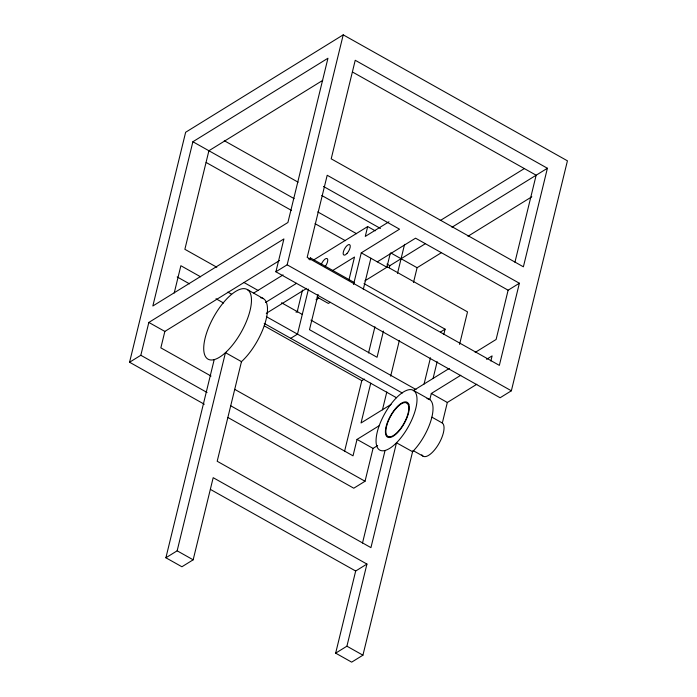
<?xml version="1.0" encoding="UTF-8"?>
<svg xmlns="http://www.w3.org/2000/svg" width="697" height="697" viewBox="0 0 697 697"><rect width="100%" height="100%" fill="white"/><g stroke="black" fill="none" stroke-linecap="round" stroke-linejoin="round"><path stroke-width="1.05" d="M129.572 362.24L185.637 132.273L343.22 34.85L567.428 160.824L511.363 390.79L500.115 397.752L275.899 271.778L283.914 238.923L148.836 322.432L140.829 355.278L129.572 362.24L204.308 404.234M192.886 141.744L152.843 306L287.913 222.5L327.956 58.234L192.886 141.744L294.099 198.61M279.575 260.504L164.849 331.423L160.85 347.855L211.025 376.049M174.224 292.984L180.871 265.723L200.597 276.805M427.008 398.632A34.266 13.478 -60.7 0 1 431.487 418.67A34.266 13.478 -60.7 0 1 412.58 451.717L362.928 655.189L351.671 662.15L335.658 653.15L346.914 646.189L366.936 564.065L213.186 477.68L193.165 559.813L181.908 566.766L165.895 557.774L214.206 359.608M165.895 557.774L177.151 550.813L225.462 352.647L241.476 361.647L217.194 461.257L370.935 547.633L396.497 442.787L412.58 451.717M275.899 271.778L287.155 264.816L343.22 34.85M297.079 312.265L302.481 290.091M309.999 260.016L310.505 257.942L354.059 282.416M308.466 289.081L297.48 334.133L290.727 338.315M318.093 294.404L309.494 329.681L415.996 389.518M348.857 280.255L354.52 257.019L332.46 270.654M353.553 284.489L361.273 252.845L399.538 229.182L323.46 186.439M375.265 230.829L367.676 226.569L365.272 236.422L388.97 221.777M363.294 289.368L370.882 258.247M364.88 280.856L386.896 267.247L390.224 253.577M344.597 451.212L361.795 380.658L364.392 379.055M368.547 352.943L374.934 326.745M389.309 267.779L389.823 265.679L425.135 243.845M379.133 425.736L357.03 439.406L353.03 455.829L234.689 389.344M370.752 383.141L361.037 422.983L391.104 404.391M383.446 331.066L377.051 357.273L310.932 320.123M397.499 273.398L404.582 244.342M227.963 417.52L353.78 488.214L365.036 481.252L373.043 448.406L377.652 445.557M382.444 409.862L386.809 391.967M390.66 376.171L399.381 340.371M413.504 282.459L417.094 267.718L441.149 252.845M335.658 653.15L355.679 571.017L366.936 564.065M362.501 543.024L385.066 450.462M424.072 384.012L430.458 357.796M433.072 378.445L437.167 361.665M443.806 334.403L445.087 329.167L364.017 283.609M429.814 399.634L431.321 393.474L460.795 375.256M459.576 344.414L467.513 311.881L386.443 266.332M422.277 455.463A19.185 7.545 -60.7 0 0 433.029 451.656A19.185 7.545 -60.7 0 0 443.231 433.395L443.431 432.619A19.185 7.545 -60.7 0 0 442.325 423.009L447.335 402.474L476.809 384.256M490.854 361.029L492.108 355.897L486.576 359.312M519.378 283.235L499.357 365.367L307.177 257.385L327.198 175.261L519.378 283.235L508.122 290.196L496.107 339.474L475.154 352.429M514.935 262.238L536.15 175.208L352.49 72.018M547.406 168.256L523.386 266.812L331.206 158.829L355.226 60.273L547.406 168.256L451.961 227.257M241.301 361.813L242.469 360.724A39.964 15.717 -60.7 0 0 265.461 321.857A39.964 15.717 -60.7 0 0 260.46 297.671M322.694 80.39L208.9 150.744L184.871 249.299L216.811 267.239M253.795 292.993L283.069 274.906M308.675 259.066L310.505 257.942M313.72 259.92L367.676 226.569M265.452 302.524L296.547 283.304M266.28 313.354L306.715 288.358M440.243 220.557L524.432 168.508M295.972 312.117L297.793 310.984M316.02 299.719L318.756 298.028M377.286 261.845L415.551 238.182L508.122 290.196M330.195 302.298L328.365 303.43L316.926 297M467.975 236.257L531.811 196.789M440.582 331.946L445.087 329.167M413.26 390.686L449.286 368.425M224.268 140.698L298.107 182.187M321.77 195.482L380.466 228.459M317.771 211.914L356.585 233.722M390.668 252.863L417.094 267.718M206.164 162.488L291.363 210.355M315.035 223.659L345.329 240.674M386.983 264.085L389.823 265.679M361.273 252.845L386.896 267.247M287.155 264.816L511.363 390.79M281.536 302.768L302.28 314.425M244.046 282.546L258.143 290.466M247.426 289.647L263.44 298.647M431.321 393.474L447.335 402.474M413.548 390.468L429.561 399.468M227.832 292.113L231.596 294.221M266.359 316.647L402.282 393.021M407.092 403.214L408.921 404.243M431.957 417.189L442.325 423.009M264.207 323.417L396.471 397.726M177.186 276.936L189.497 283.853M216 298.743L223.571 303.003M264.285 325.874L361.795 380.658M387.898 436.4L389.754 437.446M412.938 450.471L423.131 456.195M148.836 322.432L164.849 331.423M357.03 439.406L373.043 448.406M140.829 355.278L207.053 392.489M230.698 405.776L365.036 481.252M210.477 489.442L355.679 571.017M177.151 550.813L193.165 559.813M346.914 646.189L362.928 655.189M321.204 264.599A5.994 2.361 -60.7 0 1 327.12 258.543A5.994 2.361 -60.7 0 1 325.072 266.707M422.042 455.132A19.185 7.545 -60.7 0 1 421.833 454.775M386.678 425.815L386.486 426.59A19.185 7.545 -60.7 0 0 393.378 435.547A19.185 7.545 -60.7 0 0 408.006 413.6L408.198 412.816A19.185 7.545 -60.7 0 0 405.532 402.605A19.185 7.545 -60.7 0 0 393.849 411.213L393.317 411.953A19.185 7.545 -60.7 0 0 386.678 425.815M399.573 430.363L398.998 431.051A19.978 7.859 -60.7 0 1 388.421 437.455L388.046 437.35A19.978 7.859 -60.7 0 1 391.453 414.218A19.978 7.859 -60.7 0 1 408.555 403.851A19.978 7.859 -60.7 0 1 399.573 430.363M396.567 442.717L395.556 443.701A34.266 13.478 -60.7 0 1 385.171 450.436L384.352 450.637A34.266 13.478 -60.7 0 1 384.561 413.992A34.266 13.478 -60.7 0 1 416.022 393.587A34.266 13.478 -60.7 0 1 396.567 442.717M226.455 351.724L225.288 352.813A39.964 15.717 -60.7 0 1 214.345 359.574L213.387 359.8A39.964 15.717 -60.7 0 1 213.953 316.508A39.964 15.717 -60.7 0 1 250.545 293.881A39.964 15.717 -60.7 0 1 226.455 351.724M346.94 253.542A5.994 2.361 -60.7 0 0 349.676 244.656A5.994 2.361 -60.7 0 0 343.49 251.364A5.994 2.361 -60.7 0 0 346.94 253.542"/></g></svg>
